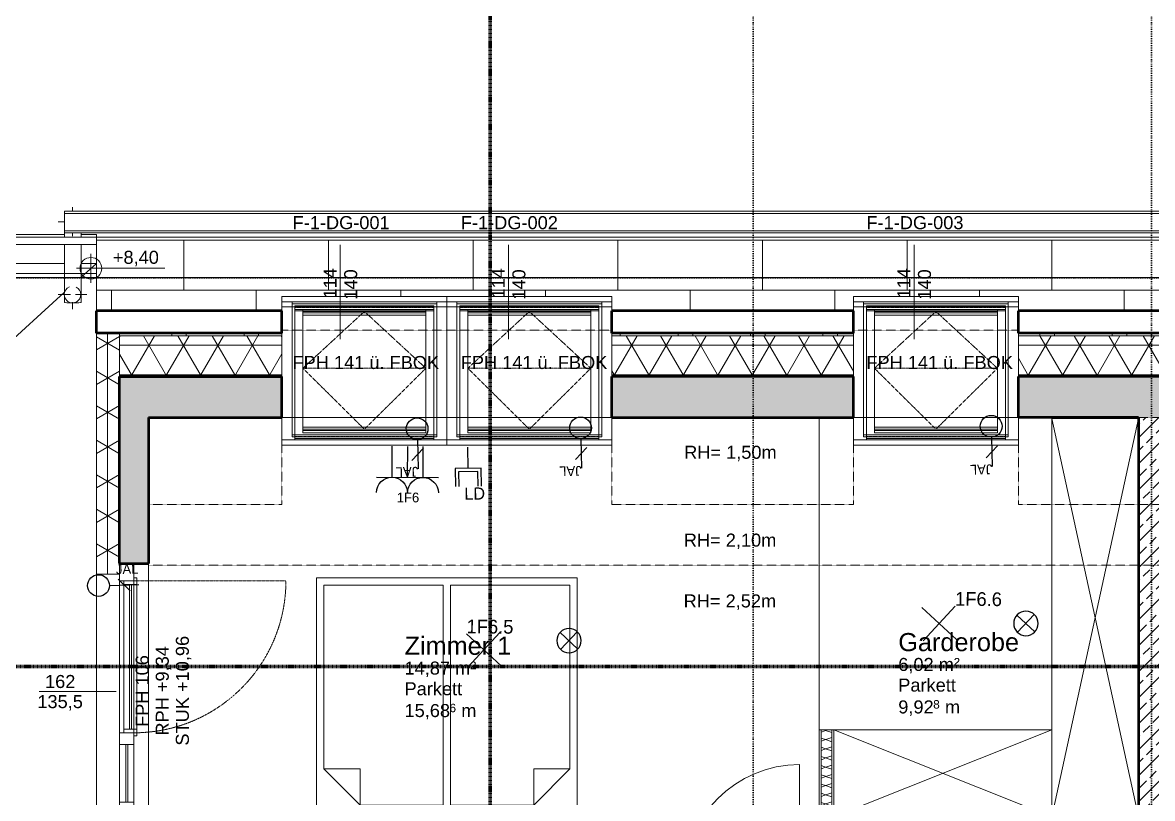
# Model space of a CAD drawing. Header units: metres. Extents: x -15638 to 29611, y -11908 to 29644.
# Drawn here: x -8531 to -722, y 13215 to 18574 of the extents above; entities that cross this region are included whole.
import ezdxf
from ezdxf.enums import TextEntityAlignment as Align

# ---------------------------------------------------------------- set-up
doc = ezdxf.new("R2010")
doc.units = ezdxf.units.M
for name, pattern in [('Achse', [0.009, 0.005, -0.002, 0, -0.002]), ('Strich Punkt Mittel', [0.015875, 0.00635, -0.004763, 0, -0.004763]), ('Verdeckt', [0.003, 0.002, -0.001]), ('Verdeckt Oben', [0.00225, 0.0015, -0.00075]), ('Verdeckt Unten', [0.005, 0.003, -0.002])]:
    doc.linetypes.add(name, pattern=pattern)
for name, color, linetype, lineweight in [('A-FLOR-HRAL', 11, 'Continuous', 5), ('A-GLAZ', 151, 'Continuous', 18), ('A-GLAZ-IDEN_', 152, 'Continuous', 9), ('A-ROOF', 132, 'Continuous', 35), ('A-ROOF-FNSH', 132, 'Continuous', 35), ('A-ROOF-OTLN', 132, 'Continuous', 5), ('A-ROOF-PATT', 132, 'Continuous', 35), ('A_2D', 7, 'Continuous', 13), ('A_Dach', 7, 'Continuous', 13), ('A_Decken', 8, 'Continuous', 13), ('A_Fenster', 7, 'Continuous', 13), ('A_Gelaender', 7, 'Continuous', 13), ('A_Moebel', 6, 'Continuous', 13), ('A_Raeume', 7, 'Continuous', 13), ('A_Raeume_', 7, 'Continuous', 5), ('A_Raeume_Beschriftung_', 7, 'Continuous', 9), ('A_Raster_', 1, 'Continuous', 9), ('A_Tueren', 31, 'Continuous', 13), ('A_Waende', 7, 'Continuous', 13), ('G-ANNO-DIMS_', 111, 'Continuous', 9), ('G-ANNO-SYMB_', 111, 'Continuous', 9), ('P-PIPE', 3, 'Continuous', 5), ('P-PIPE-CNTR', 3, 'Continuous', 5), ('Text', 130, 'Continuous', 9)]:
    doc.layers.add(name, color=color, linetype=linetype, lineweight=lineweight)
doc.layers.add('E_Steckdose+Schalter', color=150, linetype='Continuous', true_color=0x0b6cf4)
doc.layers.add('ET_NACHRTECH', color=92, linetype='Continuous', true_color=0x00d100)
doc.layers.add('ET_LEGENDE - Wohnung$0$800_KO_HI____L', color=130, linetype='Continuous')
doc.styles.add('Arial_2', font='arial.ttf', dxfattribs={"height": 0.09})
doc.styles.add('Arial_3', font='arial.ttf', dxfattribs={"height": 0.125})
doc.styles.add('Arial_4', font='arial.ttf', dxfattribs={"height": 0.05849})
doc.styles.add('ET_LEGENDE - Wohnung$0$ROMANS', font='romans.shx', dxfattribs={"width": 0.6})
pattern_1 = [(45, (0, 0), (-0.08980256, 0.08980256), []), (45, (0.0898, 0), (-0.08980256, 0.08980256), [0.0635, -0.03175])]

# ---------------------------------------------------------------- blocks, each defined once
blk = doc.blocks.new('*U566')
for p, q in [((-125.3, 0), (125.3, 0)), ((0, 0), (0, -125))]:
    blk.add_line(p, q)
for centre in [(-62.8, 62.6), (62.5, 62.5)]:
    blk.add_arc(centre, 62.5, 180, 0)
at = {"layer": 'ET_LEGENDE - Wohnung$0$800_KO_HI____L'}
for p, q in [((-62.8, 0.1), (-62.8, -124.9)), ((62.5, 0), (62.5, -125))]:
    blk.add_line(p, q, dxfattribs=at)
at = {"style": 'ET_LEGENDE - Wohnung$0$ROMANS', "width": 0.8, "flags": 1}
for tag, p in [('RAUMBUCHNUMMER', (0, -425)), ('ANLAGE', (0, -595.4)), ('TEILANLAGE_NR', (0, -755.5)), ('KOMPONENTE', (0, -901.3)), ('KOMPONENTE_NR', (0, -1063.3)), ('BEZEICHNUNG', (0, -1205.6)), ('TYP', (0, -1346.7)), ('HERSTELLER', (0, -1514.1)), ('MODEL', (0, -1677.3)), ('LEISTUNG_MAX', (0, -1851.5)), ('SPEZIFISCH_1', (0, -2012.8)), ('SPEZIFISCH_2', (0, -2200)), ('SPEZIFISCH_3', (0, -2374.2)), ('SPEZIFISCH_4', (0, -2548.5)), ('SPEZIFISCH_5', (0, -2722.7)), ('GEWERKE_CODE', (0, -2897)), ('LV_POS', (0, -3071.2)), ('ZAEHLER', (0, -3245.5)), ('PLATZHALTER_1', (0, -3419.7)), ('PLATZHALTER_2', (0, -3594)), ('PLATZHALTER_3', (0, -3768.2)), ('JOBLISTE_VDMA', (0, -3942.5))]:
    blk.add_attdef(tag, text='', height=100, dxfattribs=at).set_placement(p, align=Align.MIDDLE)
blk = doc.blocks.new('*U558')
for p, q in [((-62.5, 85.9), (-62.5, 0)), ((-46.5, 85.9), (-46.5, 16)), ((46.5, 16), (46.5, 85.9)), ((62.5, 0), (62.5, 85.9)), ((-62.5, 0), (62.5, 0)), ((-46.5, 16), (46.5, 16)), ((0, 0), (0, -101.6))]:
    blk.add_line(p, q)
at = {"style": 'ET_LEGENDE - Wohnung$0$ROMANS', "width": 0.8, "flags": 1}
for tag, p in [('RAUMBUCHNUMMER', (0, -334.5)), ('ANLAGE', (0, -505)), ('TEILANLAGE_NR', (0, -665)), ('KOMPONENTE', (0, -810.9)), ('KOMPONENTE_NR', (0, -972.8)), ('BEZEICHNUNG', (0, -1115.1)), ('TYP', (0.8, -1261.8)), ('HERSTELLER', (0, -1423.6)), ('MODEL', (0, -1586.8)), ('LEISTUNG_MAX', (0, -1761)), ('SPEZIFISCH_1', (0, -1935.3)), ('SPEZIFISCH_2', (0, -2109.5)), ('SPEZIFISCH_3', (0, -2283.8)), ('SPEZIFISCH_4', (0, -2458)), ('SPEZIFISCH_5', (0, -2632.3)), ('GEWERKE_CODE', (0, -2806.5)), ('LV_POS', (0, -2980.8)), ('ZAEHLER', (0, -3155)), ('PLATZHALTER_1', (0, -3329.3)), ('PLATZHALTER_2', (0, -3503.5)), ('PLATZHALTER_3', (0, -3677.8)), ('JOBLISTE_VDMA', (0, -3852)), ('ET_SPEZIFISCH_1', (0, -4026.3)), ('ET_SPEZIFISCH_2', (0, -4200.5)), ('ET_SPEZIFISCH_3', (0, -4374.8)), ('ET_SPEZIFISCH_4', (0, -4549)), ('ET_SPEZIFISCH_5', (0, -4723.3)), ('ET_SPEZIFISCH_6', (0, -4897.5)), ('ET_SPEZIFISCH_7', (0, -5071.8))]:
    blk.add_attdef(tag, text='', height=100, dxfattribs=at).set_placement(p, align=Align.TOP_CENTER)
blk = doc.blocks.new('*U557')
for p, q in [((-70.7, -70.7), (70.7, 70.7)), ((70.7, -70.7), (-70.7, 70.7))]:
    blk.add_line(p, q)
at = {"style": 'ET_LEGENDE - Wohnung$0$ROMANS', "width": 0.6, "flags": 1}
for tag, p in [('RAUMBUCHNUMMER', (0, -400)), ('ANLAGE', (0, -550))]:
    blk.add_attdef(tag, text='', height=100, dxfattribs=at).set_placement(p, align=Align.MIDDLE)
for tag, p in [('TEILANLAGE_NR', (0, -700)), ('KOMPONENTE', (0, -850)), ('KOMPONENTE_NR', (0, -1000)), ('BEZEICHNUNG', (0, -1150)), ('TYP', (0, -1300)), ('HERSTELLER', (0, -1450)), ('MODEL', (0, -1600)), ('LEISTUNG_MAX', (0, -1750)), ('SPEZIFISCH_1', (0, -1900)), ('SPEZIFISCH_2', (0, -2050)), ('SPEZIFISCH_3', (0, -2200)), ('SPEZIFISCH_4', (0, -2350)), ('SPEZIFISCH_5', (0, -2500)), ('GEWERKE_CODE', (0, -2650)), ('LV_POS', (0, -2800)), ('ZAEHLER', (0, -2950)), ('PLATZHALTER_1', (0, -3100)), ('PLATZHALTER_2', (0, -3250)), ('PLATZHALTER_3', (0, -3400)), ('JOBLISTE_VDMA', (0, -3550)), ('ET_SPEZIFISCH_1', (0, -3700)), ('ET_SPEZIFISCH_2', (0, -3850)), ('ET_SPEZIFISCH_3', (0, -4000)), ('ET_SPEZIFISCH_4', (0, -4150)), ('ET_SPEZIFISCH_5', (0, -4300)), ('ET_SPEZIFISCH_6', (0, -4450)), ('ET_SPEZIFISCH_7', (0, -4600))]:
    blk.add_attdef(tag, text='', height=100, dxfattribs=at).set_placement(p, align=Align.MIDDLE_CENTER)
blk = doc.blocks.new('hzmdba')
at = {"color": 1}
for points in [[(5045.639, 1504.237), (5047.346, 1505.147)], [(5046.03, 1505.526), (5046.95, 1503.842)]]:
    blk.add_lwpolyline(points, dxfattribs=at)
blk.add_circle((5046.5, 1504.686), 0.963, dxfattribs=at)
blk = doc.blocks.new('*U555')
blk.add_line((0, 65), (0, 240))
at = {"linetype": 'Continuous', "ltscale": 0.125}
blk.add_line((35.4, 187.9), (-35.4, 117.1), dxfattribs=at)
blk.add_circle((0, 0), 65)
at = {"style": 'ET_LEGENDE - Wohnung$0$ROMANS', "width": 0.6, "flags": 1}
for tag, p in [('RAUMBUCHNUMMER', (0, -400)), ('ANLAGE', (0, -550))]:
    blk.add_attdef(tag, text='', height=100, dxfattribs=at).set_placement(p, align=Align.MIDDLE)
for tag, p in [('TEILANLAGE_NR', (0, -700)), ('KOMPONENTE', (0, -850)), ('KOMPONENTE_NR', (0, -1000)), ('BEZEICHNUNG', (0, -1150)), ('TYP', (0, -1300)), ('HERSTELLER', (0, -1450)), ('MODEL', (0, -1600)), ('LEISTUNG_MAX', (0, -1750)), ('SPEZIFISCH_1', (0, -1900)), ('SPEZIFISCH_2', (0, -2050)), ('SPEZIFISCH_3', (0, -2200)), ('SPEZIFISCH_4', (0, -2350)), ('SPEZIFISCH_5', (0, -2500)), ('GEWERKE_CODE', (0, -2650)), ('LV_POS', (0, -2800)), ('ZAEHLER', (0, -2950)), ('PLATZHALTER_1', (0, -3100)), ('PLATZHALTER_2', (0, -3250)), ('PLATZHALTER_3', (0, -3400)), ('JOBLISTE_VDMA', (0, -3550)), ('ET_SPEZIFISCH_1', (0, -3700)), ('ET_SPEZIFISCH_2', (0, -3850)), ('ET_SPEZIFISCH_3', (0, -4000)), ('ET_SPEZIFISCH_4', (0, -4150)), ('ET_SPEZIFISCH_5', (0, -4300)), ('ET_SPEZIFISCH_6', (0, -4450)), ('ET_SPEZIFISCH_7', (0, -4600))]:
    blk.add_attdef(tag, text='', height=100, dxfattribs=at).set_placement(p, align=Align.MIDDLE_CENTER)
blk = doc.blocks.new('Geländer - Geländer-3410059-263_PP_03DG_BT1')
at = {"layer": 'A_Gelaender', "lineweight": 5}
for p, q in [((10.6634, 87.858), (7.6227, 87.858)), ((10.8827, 87.858), (10.7777, 87.858)), ((10.8827, 87.858), (10.8827, 87.838))]:
    blk.add_line(p, q, dxfattribs=at)
blk = doc.blocks.new('Typ des oberen Holms - Oberer Geländerholm_Innen_-3410094-263_PP_03DG_BT1')
at = {"layer": 'A_Gelaender', "lineweight": 5}
for p, q in [((7.6427, 87.838), (10.8827, 87.838)), ((10.8827, 87.788), (7.6927, 87.788)), ((10.8827, 87.838), (10.8827, 87.788))]:
    blk.add_line(p, q, dxfattribs=at)
blk = doc.blocks.new('Typ des oberen Holms - Oberer Geländerholm_Innen_-V1-263_PP_03DG_BT1')
at = {"layer": 'A_Gelaender', "lineweight": 5}
for p, q in [((7.6427, 87.838), (10.8827, 87.838)), ((7.6927, 87.788), (10.8827, 87.788)), ((10.8827, 87.838), (10.8827, 87.788))]:
    blk.add_line(p, q, dxfattribs=at)
blk = doc.blocks.new('UZ_D1 - SL_0800x2000_Zimmertür_Stahlzarge_GK-7175678-263_PP_03DG_BT1')
at = {"layer": 'A_Tueren', "lineweight": 5}
for p, q in [((0.4, 0.06), (0.4, 0.86)), ((-0.46, 0.06), (-0.4, 0.06)), ((-0.4, 0.06), (-0.4, -0.06)), ((0.4, 0.06), (0.4, -0.06)), ((0.46, 0.06), (0.4, 0.06)), ((-0.4, -0.06), (-0.46, -0.06)), ((0.4, -0.06), (0.46, -0.06))]:
    blk.add_line(p, q, dxfattribs=at)
blk.add_arc((0.4, 0.06), 0.8, 90, 180, dxfattribs=at)
blk = doc.blocks.new('Moeb_Schrank - Schrank_2m_60cm-4763101-263_PP_03DG_BT1')
at = {"layer": 'A_Moebel', "color": 8}
for p, q in [((0, 0), (2.75, 0.6)), ((0, 0.6), (2.75, 0)), ((2.75, 0.6), (0, 0.6)), ((0, 0.6), (0, 0)), ((0, 0), (0, 0.6)), ((0, 0.6), (0.6, 0.6)), ((0.6, 0.6), (2.75, 0.6)), ((2.75, 0), (2.75, 0.6)), ((2.75, 0.6), (2.75, 0)), ((0, 0), (2.75, 0)), ((2.75, 0), (0, 0))]:
    blk.add_line(p, q, dxfattribs=at)
blk = doc.blocks.new('Moeb_Bett - Doppelbett 180x210-V14-263_PP_03DG_BT1')
at = {"layer": 'A_Moebel', "color": 8}
for p, q in [((-1.3, 1.05), (-1.3, 0.65)), ((-1.3, 1.05), (-0.9, 1.05)), ((-1.3, 0.65), (-1.3, 1.05)), ((-0.9, 1.05), (-1.2728, 1.05)), ((-0.9, 1.05), (-0.9, -1.05)), ((-0.9, 0.65), (-0.9, 1.05)), ((-0.9, 1.05), (-0.9, 0.65)), ((-0.9, 1.02), (0.9, 1.02)), ((0.9, -1.05), (0.9, 1.05)), ((1.3, 1.05), (0.9, 1.05)), ((0.9, 1.05), (0.9, 0.65)), ((0.9, 0.65), (0.9, 1.05)), ((0.9, 1.05), (1.3, 1.05)), ((1.3, 0.65), (1.3, 1.05)), ((1.3, 1.05), (1.3, 0.65)), ((-0.85, 0.57), (-0.85, 0.97)), ((-0.85, 0.97), (-0.025, 0.97)), ((-0.025, 0.97), (-0.025, 0.57)), ((0.025, 0.57), (0.025, 0.97)), ((0.025, 0.97), (0.85, 0.97)), ((0.85, 0.97), (0.85, 0.57)), ((-1.3, 0.65), (-0.9, 0.65)), ((-0.9, 0.65), (-1.3, 0.65)), ((0.9, 0.65), (1.3, 0.65)), ((1.3, 0.65), (0.9, 0.65)), ((-0.025, 0.57), (-0.85, 0.57)), ((-0.85, 0.57), (0.85, 0.57)), ((0.85, 0.57), (0.025, 0.57)), ((-0.85, 0.27), (-0.6, 0.52)), ((-0.6, 0.52), (-0.6, 0.27)), ((-0.6, 0.52), (-0.025, 0.52)), ((-0.025, 0.52), (-0.025, -1)), ((0.025, -1), (0.025, 0.52)), ((0.025, 0.52), (0.6, 0.52)), ((0.6, 0.52), (0.6, 0.27)), ((0.85, 0.27), (0.6, 0.52)), ((-0.6, 0.27), (-0.85, 0.27)), ((-0.85, -1), (-0.85, 0.27)), ((0.6, 0.27), (0.85, 0.27)), ((0.85, 0.27), (0.85, -1)), ((-0.025, -1), (-0.85, -1)), ((0.85, -1), (0.025, -1)), ((-0.9, -1.05), (0.9, -1.05))]:
    blk.add_line(p, q, dxfattribs=at)
blk = doc.blocks.new('Fens_Dach_1tlg1 - KF_1140X1400-V13-263_PP_03DG_BT1')
at = {"layer": 'A_Fenster'}
for p, q in [((30.1627, 87.4287), (29.0227, 87.4287)), ((29.0227, 87.4287), (29.0227, 86.4388)), ((29.0227, 87.3934), (29.0227, 87.4287)), ((29.0227, 86.4034), (29.0227, 87.3934)), ((29.0227, 87.3934), (29.0927, 87.3934)), ((29.0927, 87.3934), (30.0927, 87.3934)), ((29.0927, 86.4741), (29.0927, 87.3934)), ((29.0927, 87.3934), (29.0927, 87.3792)), ((30.0927, 87.3934), (29.0927, 87.3934)), ((29.0927, 87.3792), (29.0927, 86.46)), ((29.0927, 87.3792), (30.0927, 87.3792)), ((30.0927, 87.3934), (30.1627, 87.3934)), ((30.0927, 87.3934), (30.0927, 86.4741)), ((30.0927, 87.3792), (30.0927, 87.3934)), ((30.0927, 86.46), (30.0927, 87.3792)), ((30.1627, 86.4388), (30.1627, 87.4287)), ((30.1627, 87.4287), (30.1627, 87.3934)), ((30.1627, 87.3934), (30.1627, 86.4034)), ((29.1127, 86.4741), (29.1127, 87.3651)), ((29.1127, 87.3651), (30.0727, 87.3651)), ((29.1127, 87.3297), (29.1127, 87.3651)), ((29.1127, 86.4741), (29.1127, 87.3651)), ((29.1127, 87.3651), (29.1127, 87.3403)), ((30.0727, 87.3651), (29.1127, 87.3651)), ((29.1127, 87.3403), (29.1127, 86.4741)), ((29.1677, 87.3403), (29.1127, 87.3403)), ((30.0727, 87.3297), (29.1127, 87.3297)), ((29.1127, 87.3297), (29.1127, 86.4741)), ((29.1677, 87.3258), (29.1677, 87.3403)), ((30.0177, 87.3403), (29.1677, 87.3403)), ((29.1677, 87.3403), (29.1677, 86.5271)), ((30.0177, 87.3403), (29.1677, 87.3403)), ((29.1677, 86.5127), (29.1677, 87.3258)), ((29.1677, 87.3258), (29.1677, 87.3159)), ((29.1677, 87.3258), (30.0177, 87.3258)), ((29.1677, 87.3014), (29.1677, 87.3258)), ((29.1677, 87.3159), (29.1677, 86.5028)), ((29.1677, 87.3159), (30.0177, 87.3159)), ((29.1677, 86.5028), (29.1677, 87.3014)), ((30.0177, 87.3014), (29.1677, 87.3014)), ((30.0727, 87.3403), (30.0177, 87.3403)), ((30.0177, 87.3403), (30.0177, 87.3258)), ((30.0177, 86.5271), (30.0177, 87.3403)), ((30.0177, 87.3159), (30.0177, 87.3258)), ((30.0177, 87.3258), (30.0177, 86.5127)), ((30.0177, 87.3258), (30.0177, 87.3014)), ((30.0177, 86.5028), (30.0177, 87.3159)), ((30.0177, 87.3014), (30.0177, 86.5028)), ((30.0727, 87.3651), (30.0727, 86.4741)), ((30.0727, 87.3651), (30.0727, 87.3297)), ((30.0727, 87.3651), (30.0727, 86.4741)), ((30.0727, 87.3403), (30.0727, 87.3651)), ((30.0727, 86.4741), (30.0727, 87.3403)), ((30.0727, 86.4741), (30.0727, 87.3297)), ((29.1677, 86.4883), (29.1677, 86.5271)), ((29.1677, 86.5271), (30.0177, 86.5271)), ((30.0177, 86.4883), (30.0177, 86.5271)), ((30.0927, 86.4741), (29.0927, 86.4741)), ((29.0927, 86.4741), (29.0927, 86.46)), ((29.0927, 86.46), (30.0927, 86.46)), ((30.0727, 86.4741), (29.1127, 86.4741)), ((29.1127, 86.4741), (29.1127, 86.46)), ((29.1127, 86.46), (29.1127, 86.4741)), ((30.0727, 86.4741), (29.1127, 86.4741)), ((29.1127, 86.4741), (29.1127, 86.46)), ((29.1127, 86.4741), (29.1127, 86.46)), ((29.1127, 86.46), (29.1127, 86.4494)), ((29.1127, 86.4388), (29.1127, 86.46)), ((29.1127, 86.46), (29.1127, 86.4494)), ((29.1127, 86.46), (29.1127, 86.4494)), ((29.1127, 86.4494), (29.1127, 86.4388)), ((29.1127, 86.4494), (30.0727, 86.4494)), ((29.1677, 86.5028), (29.1677, 86.5127)), ((30.0177, 86.5127), (29.1677, 86.5127)), ((29.1677, 86.5028), (30.0177, 86.5028)), ((29.1677, 86.4883), (29.1677, 86.5028)), ((30.0177, 86.4883), (29.1677, 86.4883)), ((30.0177, 86.5127), (30.0177, 86.5028)), ((30.0177, 86.5028), (30.0177, 86.4883)), ((30.0727, 86.46), (30.0727, 86.4741)), ((30.0727, 86.46), (30.0727, 86.4741)), ((30.0727, 86.4741), (30.0727, 86.46)), ((30.0727, 86.46), (30.0727, 86.4741)), ((30.0727, 86.4494), (30.0727, 86.46)), ((30.0727, 86.4388), (30.0727, 86.46)), ((30.0727, 86.46), (30.0727, 86.4494)), ((30.0727, 86.4494), (30.0727, 86.46)), ((30.0727, 86.4388), (30.0727, 86.4494)), ((30.0927, 86.4741), (30.0927, 86.46)), ((29.0227, 86.4388), (30.1627, 86.4388)), ((29.0227, 86.4034), (29.0227, 86.4388)), ((30.1627, 86.4034), (29.0227, 86.4034)), ((29.1127, 86.4388), (30.0727, 86.4388)), ((30.1627, 86.4034), (30.1627, 86.4388))]:
    blk.add_line(p, q, dxfattribs=at)
at = {"layer": 'A_Fenster', "linetype": 'Verdeckt', "lineweight": 5}
for p, q in [((29.1127, 86.4741), (29.1127, 87.3523)), ((29.1127, 87.3523), (30.0727, 87.3523)), ((29.1677, 86.9334), (29.5927, 87.3258)), ((30.0177, 86.9334), (29.5927, 87.3258)), ((30.0727, 87.3523), (30.0727, 86.4741)), ((29.1677, 86.9334), (30.0177, 86.9334)), ((29.578, 86.5271), (29.1677, 86.9334)), ((29.6073, 86.5271), (30.0177, 86.9334)), ((29.5927, 86.5127), (29.578, 86.5271)), ((29.5927, 86.5127), (29.6073, 86.5271)), ((29.1127, 86.4614), (29.1127, 86.4741)), ((30.0727, 86.4614), (29.1127, 86.4614)), ((30.0727, 86.4741), (30.0727, 86.4614))]:
    blk.add_line(p, q, dxfattribs=at)
blk = doc.blocks.new('Fens_1tlg_OL - DF_OL_DK_1120x2400-10146496-263_PP_03DG_BT1')
at = {"layer": 'A_Fenster', "linetype": 'Verdeckt Oben', "lineweight": 5}
blk.add_line((-0.525, 0.26), (0.525, 0.26), dxfattribs=at)
blk = doc.blocks.new('Moeb_Schrank - Schrank_2m_60cm-4757468-263_PP_03DG_BT1')
at = {"layer": 'A_Moebel', "color": 8}
for p, q in [((0, 0), (1.5066, 0.6)), ((0, 0.6), (1.5066, 0)), ((1.5066, 0.6), (0, 0.6)), ((0, 0.6), (0, 0)), ((0, 0), (0, 0.6)), ((0, 0.6), (1.5066, 0.6)), ((1.5066, 0), (1.5066, 0.6)), ((1.5066, 0.6), (1.5066, 0)), ((0, 0), (1.5066, 0)), ((1.5066, 0), (0, 0))]:
    blk.add_line(p, q, dxfattribs=at)
blk = doc.blocks.new('Fens_Tuer_2tlg - DK_DF_SL_1770x1900_Terrassentür dicke Aufbau NEU DG-V31-263_PP_03DG_BT1')
at = {"layer": 'A-GLAZ'}
for p, q in [((-0.785, 0.02), (-0.74, 0.02)), ((-0.785, 0), (-0.785, 0.02)), ((-0.74, 0.02), (-0.74, -0.07)), ((0.26, 0.02), (0.305, 0.02)), ((0.26, -0.07), (0.26, 0.02)), ((0.305, 0.02), (0.305, 0)), ((-0.885, -0.1), (-0.885, 0)), ((-0.885, 0), (-0.765, 0)), ((-0.765, 0), (-0.785, 0)), ((-0.765, -0.07), (-0.765, 0)), ((-0.765, 0), (-0.765, -0.1)), ((-0.74, -0.07), (-0.765, -0.07)), ((-0.74, -0.018), (0.26, -0.018)), ((-0.74, -0.032), (-0.74, -0.018)), ((0.26, -0.032), (-0.74, -0.032)), ((0.26, -0.018), (0.26, -0.032)), ((0.285, -0.07), (0.26, -0.07)), ((0.285, 0), (0.285, -0.07)), ((0.305, 0), (0.285, 0)), ((0.285, -0.1), (0.285, 0)), ((0.285, 0), (0.365, 0)), ((0.365, 0), (0.365, -0.1)), ((0.365, -0.043), (0.765, -0.043)), ((0.365, -0.057), (0.365, -0.043)), ((0.765, -0.057), (0.365, -0.057)), ((0.765, -0.1), (0.765, 0)), ((0.765, 0), (0.885, 0)), ((0.765, -0.043), (0.765, -0.057)), ((0.885, 0), (0.885, -0.1)), ((-0.765, -0.1), (-0.885, -0.1)), ((0.365, -0.1), (0.285, -0.1)), ((0.885, -0.1), (0.765, -0.1))]:
    blk.add_line(p, q, dxfattribs=at)
at = {"layer": 'A_Fenster', "linetype": 'Verdeckt', "lineweight": 5}
for p, q in [((-0.765, 0.02), (-0.765, 1.05)), ((-0.765, 0), (-0.765, 0.02))]:
    blk.add_line(p, q, dxfattribs=at)
at = {"layer": 'A_Fenster', "linetype": 'Verdeckt Oben', "lineweight": 5}
for p, q in [((-0.885, 0.1), (0.885, 0.1)), ((-0.885, 0.1), (0.885, 0.1)), ((-0.885, -0.1), (0.885, -0.1)), ((-0.81, -0.26), (0.81, -0.26))]:
    blk.add_line(p, q, dxfattribs=at)
at = {"layer": 'A_Fenster'}
for p, q in [((-0.785, 0.02), (-0.785, 0)), ((0.305, 0.02), (-0.785, 0.02)), ((-0.74, -0.018), (-0.74, 0.02)), ((-0.74, 0.02), (0.26, 0.02)), ((0.26, -0.018), (0.26, 0.02)), ((0.305, 0.02), (0.305, 0)), ((-0.885, 0), (-0.785, 0)), ((-0.785, 0), (0.305, 0)), ((-0.785, 0), (0.305, 0)), ((-0.765, 0), (-0.765, -0.07)), ((0.285, 0), (-0.765, 0)), ((0.285, 0), (-0.765, 0)), ((-0.765, -0.07), (-0.765, 0)), ((-0.765, -0.07), (0.285, -0.07)), ((-0.765, -0.1), (-0.765, -0.07)), ((-0.74, -0.018), (-0.74, -0.032)), ((0.26, -0.018), (-0.74, -0.018)), ((-0.74, -0.032), (-0.74, -0.018)), ((-0.74, -0.032), (0.26, -0.032)), ((-0.74, -0.07), (-0.74, -0.032)), ((0.26, -0.07), (-0.74, -0.07)), ((0.26, -0.032), (0.26, -0.018)), ((0.26, -0.032), (0.26, -0.018)), ((0.26, -0.07), (0.26, -0.032)), ((0.285, 0), (0.285, -0.07)), ((0.285, -0.07), (0.285, 0)), ((0.285, -0.1), (0.285, -0.07)), ((0.305, 0), (0.885, 0)), ((0.765, 0), (0.365, 0)), ((0.365, -0.043), (0.365, 0)), ((0.365, -0.057), (0.365, -0.043)), ((0.365, -0.043), (0.365, -0.057)), ((0.765, -0.043), (0.365, -0.043)), ((0.365, -0.1), (0.365, -0.057)), ((0.365, -0.057), (0.765, -0.057)), ((0.765, -0.043), (0.765, 0)), ((0.765, -0.057), (0.765, -0.043)), ((0.765, -0.057), (0.765, -0.043)), ((0.765, -0.1), (0.765, -0.057)), ((-0.81, -0.1), (-0.885, -0.1)), ((-0.765, -0.1), (0.285, -0.1)), ((0.365, -0.1), (0.765, -0.1)), ((0.885, -0.1), (0.81, -0.1))]:
    blk.add_line(p, q, dxfattribs=at)
at = {"layer": 'A_Fenster', "linetype": 'Verdeckt', "lineweight": 5}
for start, end in [(1.09401, 90), (360, 1.09401)]:
    blk.add_arc((-0.765, 0), 1.05, start, end, dxfattribs=at)
blk = doc.blocks.new('BS_Fens_DFF - oben-7646409-263_PP_03DG_BT1')
at = {"layer": 'A-GLAZ-IDEN_'}
for p, q in [((0, 0.01076), (0, 0.01311)), ((0, 0.00012), (0, 0.01076))]:
    blk.add_line(p, q, dxfattribs=at)
blk = doc.blocks.new('BS_Fens_PP - oben-2843217-263_PP_03DG_BT1')
at = {"layer": 'A-GLAZ-IDEN_'}
blk.add_line((0, 0.00012), (0, 0.01076), dxfattribs=at)
blk = doc.blocks.new('Höhenkoten - 018-55644-263_PP_03DG_BT1')
at = {"layer": 'G-ANNO-DIMS_'}
for p, q in [((0, 0), (0, 0.002)), ((-0.002, 0), (0.01024, 0)), ((0, 0), (0, -0.002))]:
    blk.add_line(p, q, dxfattribs=at)
blk.add_circle((0, 0), 0.0015, dxfattribs=at)
blk = doc.blocks.new('354354')
at = {"layer": 'A-ROOF-PATT', "lineweight": 5}
h = blk.add_hatch(dxfattribs=at)
h.set_pattern_fill('FP_6', color=256, style=0, pattern_type=2)
h.set_pattern_definition([(180, (0.0827, 43.595), (-1, -0.70711), [1, 0]), (180, (0.0827, 43.241), (-1, -0.70711), [1, 0]), (270, (-0.4173, 43.948), (1, -0.70711), [0.35355, -0.35355]), (270, (-0.9173, 43.595), (1, -0.70711), [0.35355, -0.35355])])
h.paths.add_polyline_path([(20.5876, 87.338), (22.4177, 87.338), (22.4177, 87.818), (10.8827, 87.818), (10.8827, 87.338), (12.1652, 87.338), (12.1652, 87.4287), (14.4452, 87.4287), (14.4452, 87.338), (16.1152, 87.338), (16.1152, 87.4287), (17.2552, 87.4287), (17.2552, 87.338), (18.5177, 87.338), (18.5177, 87.4287), (19.6577, 87.4287), (19.6577, 87.338), (20.2341, 87.338)])
h = blk.add_hatch(dxfattribs=at)
h.set_pattern_fill('FP_7', color=127, style=0, pattern_type=2)
h.set_pattern_definition([(90, (0, 0), (-0.5, 0), []), (90, (0.1, 0), (-0.5, 0), [])])
h.paths.add_polyline_path([(22.2521, 87.1584), (22.2577, 87.1584), (22.2577, 87.1754), (19.6577, 87.1754), (19.6577, 87.1584), (22.1784, 87.1584)])
h.paths.add_polyline_path([(17.9953, 87.1584), (18.5177, 87.1584), (18.5177, 87.1754), (17.2552, 87.1754), (17.2552, 87.1584), (17.4061, 87.1584)])
h.paths.add_polyline_path([(15.992, 87.1584), (16.1152, 87.1584), (16.1152, 87.1754), (14.4452, 87.1754), (14.4452, 87.1584), (15.8785, 87.1584)])
h.paths.add_polyline_path([(11.0427, 87.1584), (12.1652, 87.1584), (12.1652, 87.1754), (11.0427, 87.1754)])
h = blk.add_hatch(dxfattribs=at)
h.set_pattern_fill('FP_8', color=127, angle=360, style=0, pattern_type=2)
h.set_pattern_definition([(180, (16.65, 87.338), (-2e-15, -0.20637), []), (240, (16.65, 87.338), (0.178722, -0.103185), []), (300, (16.65, 87.338), (0.17873, 0.10319), [])])
h.paths.add_polyline_path([(11.0427, 86.8756), (12.1652, 86.8756), (12.1652, 87.1584), (11.0427, 87.1584), (11.0427, 87.0818)])
h.paths.add_polyline_path([(14.4452, 86.8756), (16.1152, 86.8756), (16.1152, 87.1584), (14.4452, 87.1584)])
h.paths.add_polyline_path([(20.9411, 86.8756), (22.2577, 86.8756), (22.2577, 87.1584), (19.6577, 87.1584), (19.6577, 86.8756), (20.5876, 86.8756)])
h.paths.add_polyline_path([(17.2552, 86.8756), (18.5177, 86.8756), (18.5177, 87.1584), (17.2552, 87.1584)])
h = blk.add_hatch(dxfattribs=at)
h.set_pattern_fill('FP_4', color=127, style=0, pattern_type=2)
h.set_pattern_definition(pattern_1)
h.paths.add_polyline_path([(15.8785, 86.5927), (16.1152, 86.5927), (16.1152, 86.8756), (14.4452, 86.8756), (14.4452, 86.5927), (14.9077, 86.5927)])
h.paths.add_polyline_path([(11.75, 86.5927), (12.1652, 86.5927), (12.1652, 86.8756), (11.0427, 86.8756), (11.0429, 86.5927), (11.2427, 86.5927)])
h.paths.add_polyline_path([(17.2552, 86.5927), (18.5177, 86.5927), (18.5177, 86.8756), (17.2552, 86.8756), (17.2552, 86.7571)])
h.paths.add_polyline_path([(20.8577, 86.5927), (22.2577, 86.5927), (22.2577, 86.8756), (19.6577, 86.8756), (19.6577, 86.5927), (20.5876, 86.5927)])
at = {"layer": 'A_Waende', "lineweight": 5}
h = blk.add_hatch(dxfattribs=at)
h.set_pattern_fill('FP_1', color=250, angle=180, style=0, pattern_type=2)
h.set_pattern_definition([(90, (11.043, 80.698), (-0.20637, 4e-16), []), (150, (11.043, 80.698), (-0.103185, -0.1787217), []), (210, (11.043, 80.698), (0.103185, -0.1787217), [])])
h.paths.add_polyline_path([(11.0313, 73.738), (11.0427, 73.738), (11.0427, 78.9016), (10.8827, 78.9016), (10.8827, 73.738), (10.9302, 73.738)])
h.paths.add_polyline_path([(11.0397, 79.9516), (11.0427, 79.9516), (11.0427, 81.4405), (10.8827, 81.4405), (10.8827, 79.9516), (11.0377, 79.9516)])
h.paths.add_polyline_path([(11.0427, 83.0605), (11.0427, 83.8905), (10.8827, 83.8905), (10.8827, 83.0605), (11.0397, 83.0605)])
h.paths.add_polyline_path([(10.8827, 85.5105), (11.0427, 85.5105), (11.0427, 87.1754), (10.8827, 87.1754), (10.8827, 86.1079)])
h = blk.add_hatch(dxfattribs=at)
h.set_pattern_fill('FP_4', color=250, style=0, pattern_type=2)
h.set_pattern_definition(pattern_1)
h.paths.add_polyline_path([(11.2427, 73.898), (11.2427, 78.8266), (11.0427, 78.8266), (11.0427, 73.898), (11.1103, 73.898)])
h.paths.add_polyline_path([(11.1427, 80.6955), (11.2204, 80.6761), (11.2063, 80.7114), (11.1427, 80.6955)])
h.paths.add_polyline_path([(11.0427, 80.6705), (11.1427, 80.6955), (11.0427, 80.7205), (11.0427, 80.6955)])
h.paths.add_polyline_path([(11.0427, 80.628), (11.1056, 80.6705), (11.0427, 80.6705)])
h.paths.add_polyline_path([(11.0427, 80.0266), (11.2427, 80.0266), (11.2427, 80.6205), (11.2397, 80.628), (11.0427, 80.628), (11.0427, 80.2645)])
h.paths.add_polyline_path([(11.2386, 80.6308), (11.2227, 80.6705), (11.1797, 80.6705), (11.1827, 80.6685)])
h.paths.add_polyline_path([(11.0427, 80.7205), (11.1056, 80.7205), (11.0427, 80.763), (11.0427, 80.7515)])
h.paths.add_polyline_path([(11.1797, 80.7205), (11.2027, 80.7205), (11.1978, 80.7327), (11.1827, 80.7225)])
h.paths.add_polyline_path([(11.0427, 80.763), (11.1857, 80.763), (11.1827, 80.7705), (11.2427, 80.7705), (11.2427, 81.3655), (11.0427, 81.3655), (11.0427, 80.9138)])
h.paths.add_polyline_path([(11.2427, 83.1355), (11.2427, 83.8155), (11.0427, 83.8155), (11.0429, 83.1355), (11.1427, 83.1355)])
h.paths.add_polyline_path([(11.1427, 85.5855), (11.2427, 85.5855), (11.2427, 86.5927), (11.0427, 86.5927), (11.0427, 85.5855)])
h = blk.add_hatch(dxfattribs=at)
h.set_pattern_fill('FP_4', color=250, style=0, pattern_type=2)
h.set_pattern_definition(pattern_1)
h.paths.add_polyline_path([(18.1131, 78.4805), (18.2652, 78.4805), (18.2652, 78.6955), (18.0852, 78.6955), (18.0852, 78.4805)])
h.paths.add_polyline_path([(18.0852, 79.7155), (18.2652, 79.7155), (18.2652, 86.5927), (18.0852, 86.5927), (18.0852, 79.7355)])
h = blk.add_hatch(dxfattribs=at)
h.set_pattern_fill('FP_67', color=250, angle=-135, style=0, pattern_type=2)
h.set_pattern_definition([(315, (15.87879, 84.13581), (0.254, -0.127003), [0.02245, -0.15715]), (315, (15.98981, 84.08843), (0.254, -0.127003), [0.02245, -0.15715]), (315, (15.87879, 84.07217), (0.254, -0.127003), [0.02245, -0.15715]), (315, (15.98981, 84.02479), (0.254, -0.127003), [0.02245, -0.15715]), (341.565, (15.894346, 84.12025), (0.5079977, -0.1270007), [0.0502, -0.35141]), (341.565, (15.941722, 84.103988), (0.5079977, -0.1270007), [0.0502, -0.35141]), (341.565, (15.894346, 84.05661), (0.5079977, -0.1270007), [0.0502, -0.35141]), (341.565, (15.941722, 84.04035), (0.5079977, -0.1270007), [0.0502, -0.35141]), (45, (15.98981, 84.11954), (-0.254, -0.127003), [0.02245, -0.15715]), (45, (15.87879, 84.07217), (-0.254, -0.127003), [0.02245, -0.15715]), (45, (15.98981, 84.0559), (-0.254, -0.127003), [0.02245, -0.15715]), (45, (15.87879, 84.00853), (-0.254, -0.127003), [0.02245, -0.15715]), (18.435, (15.941722, 84.103988), (-0.5079977, -0.1270007), [0.0502, -0.35141]), (18.435, (15.894346, 84.087724), (-0.5079977, -0.1270007), [0.0502, -0.35141]), (18.435, (15.941722, 84.04035), (-0.5079977, -0.1270007), [0.0502, -0.35141]), (18.435, (15.894346, 84.024085), (-0.5079977, -0.1270007), [0.0502, -0.35141])])
h.paths.add_polyline_path([(15.966, 83.823), (15.966, 84.4355), (15.891, 84.4355), (15.891, 83.823), (15.9641, 83.823)])
at = {"layer": 'A-ROOF', "color": 10, "lineweight": 50}
for p, q in [((10.8827, 87.1754), (10.8827, 87.3309)), ((12.1652, 87.3309), (10.8827, 87.3309)), ((12.1652, 87.1754), (12.1652, 87.3309)), ((14.4452, 87.1754), (14.4452, 87.3309)), ((16.1152, 87.3309), (14.4452, 87.3309)), ((16.1152, 87.1754), (16.1152, 87.3309)), ((17.2552, 87.1754), (17.2552, 87.3309)), ((18.5177, 87.3309), (17.2552, 87.3309)), ((12.1652, 87.1754), (10.8827, 87.1754)), ((16.1152, 87.1754), (14.4452, 87.1754)), ((18.5177, 87.1754), (17.2552, 87.1754)), ((11.0427, 86.5927), (11.0427, 86.8756)), ((11.0427, 86.8756), (12.1652, 86.8756)), ((12.1652, 86.5927), (12.1652, 86.8756)), ((14.4452, 86.5927), (14.4452, 86.8756)), ((16.1152, 86.8756), (14.4452, 86.8756)), ((16.1152, 86.5927), (16.1152, 86.8756)), ((17.2552, 86.5927), (17.2552, 86.8756)), ((18.5177, 86.8756), (17.2552, 86.8756)), ((11.2427, 86.5927), (12.1652, 86.5927)), ((14.4452, 86.5927), (16.1152, 86.5927)), ((18.0852, 86.5927), (17.2552, 86.5927))]:
    blk.add_line(p, q, dxfattribs=at)
at = {"layer": 'A-ROOF', "lineweight": 18}
for p, q in [((12.1652, 87.1584), (11.0427, 87.1584)), ((16.1152, 87.1584), (14.4452, 87.1584)), ((18.5177, 87.1584), (17.2552, 87.1584))]:
    blk.add_line(p, q, dxfattribs=at)
at = {"layer": 'A-ROOF-FNSH', "color": 7, "lineweight": 13}
for p, q in [((10.8827, 87.338), (12.1652, 87.338)), ((10.8827, 87.3309), (10.8827, 87.338)), ((12.1652, 87.3309), (12.1652, 87.338)), ((16.1152, 87.338), (14.4452, 87.338)), ((14.4452, 87.3309), (14.4452, 87.338)), ((16.1152, 87.3309), (16.1152, 87.338)), ((18.5177, 87.338), (17.2552, 87.338)), ((17.2552, 87.3309), (17.2552, 87.338)), ((12.1652, 86.8756), (12.1652, 87.1754)), ((14.4452, 86.8756), (14.4452, 87.1754)), ((16.1152, 86.8756), (16.1152, 87.1754)), ((17.2552, 86.8756), (17.2552, 87.1754))]:
    blk.add_line(p, q, dxfattribs=at)
at = {"layer": 'A-ROOF-OTLN'}
for p, q in [((10.6634, 87.868), (10.6634, 88.018)), ((10.6634, 88.018), (22.4177, 88.018)), ((10.6634, 88.003), (22.4177, 88.003)), ((10.6634, 87.883), (22.4177, 87.883)), ((10.6634, 87.868), (22.4177, 87.868))]:
    blk.add_line(p, q, dxfattribs=at)
at = {"layer": 'A_2D', "linetype": 'Verdeckt Oben', "lineweight": 5}
for p, q in [((12.1652, 86.5927), (12.1652, 87.1966)), ((12.1652, 87.1966), (14.4452, 87.1966)), ((14.4452, 86.5927), (14.4452, 87.1966)), ((16.1152, 87.1966), (16.1152, 86.5927)), ((16.1152, 87.1966), (17.2552, 87.1966)), ((17.2552, 87.1966), (17.2552, 86.5927)), ((14.4452, 85.9927), (14.4452, 86.7674)), ((11.2427, 86.5927), (12.1652, 86.5927)), ((12.1652, 85.9927), (12.1652, 86.5927)), ((12.1652, 86.5927), (14.4452, 86.5927)), ((16.1152, 86.5927), (14.4452, 86.5927)), ((16.1152, 86.5927), (16.1152, 85.9927)), ((16.1152, 86.5927), (17.2552, 86.5927)), ((18.5177, 86.5927), (17.2552, 86.5927)), ((17.2552, 86.5927), (17.2552, 85.9927)), ((11.2427, 85.9927), (12.1652, 85.9927)), ((16.1152, 85.9927), (14.4452, 85.9927)), ((18.5177, 85.9927), (17.2552, 85.9927)), ((11.2427, 85.5727), (22.0777, 85.5727))]:
    blk.add_line(p, q, dxfattribs=at)
at = {"layer": 'A_Dach', "color": 8, "linetype": 'Verdeckt Unten'}
for p, q in [((22.4177, 87.818), (10.8827, 87.818)), ((10.8827, 87.788), (10.8827, 87.338)), ((12.1652, 87.338), (12.1652, 87.3934)), ((12.1652, 87.3934), (12.2352, 87.3934)), ((12.1652, 87.3934), (12.1652, 87.358)), ((12.2352, 87.3934), (14.4452, 87.3934)), ((14.4452, 87.3934), (14.4452, 87.338)), ((14.4452, 87.358), (14.4452, 87.3934)), ((16.1152, 87.338), (16.1152, 87.3934)), ((16.1152, 87.3934), (17.2552, 87.3934)), ((16.1152, 87.3934), (16.1152, 87.358)), ((17.2552, 87.3934), (17.2552, 87.338)), ((17.2552, 87.358), (17.2552, 87.3934)), ((12.1652, 87.358), (12.2352, 87.358)), ((12.2352, 87.358), (14.4452, 87.358)), ((16.1152, 87.358), (17.2552, 87.358))]:
    blk.add_line(p, q, dxfattribs=at)
at = {"layer": 'A_Decken'}
for p, q in [((10.8827, 87.658), (10.7777, 87.658)), ((10.8827, 87.658), (10.7777, 87.5624)), ((10.6631, 87.4581), (7.8227, 84.8713)), ((15.9785, 84.4355), (15.9785, 83.8355))]:
    blk.add_line(p, q, dxfattribs=at)
at = {"layer": 'A_Raeume', "color": 8, "linetype": 'Verdeckt'}
for p, q in [((7.8927, 87.588), (10.6634, 87.588)), ((10.7777, 87.588), (10.8827, 87.588)), ((12.2352, 86.5927), (12.1652, 86.5927)), ((12.2552, 86.5927), (12.2352, 86.5927)), ((13.2152, 86.5927), (12.2552, 86.5927)), ((13.2352, 86.5927), (13.2152, 86.5927)), ((13.3752, 86.5927), (13.2352, 86.5927)), ((13.3952, 86.5927), (13.3752, 86.5927)), ((14.3552, 86.5927), (13.3952, 86.5927)), ((14.3752, 86.5927), (14.3552, 86.5927)), ((14.4452, 86.5927), (14.3752, 86.5927)), ((15.8785, 86.5927), (15.8785, 84.4355)), ((16.1152, 86.5927), (16.1852, 86.5927)), ((16.1852, 86.5927), (16.2052, 86.5927)), ((16.2052, 86.5927), (17.1652, 86.5927)), ((17.1652, 86.5927), (17.1852, 86.5927)), ((17.1852, 86.5927), (17.2552, 86.5927))]:
    blk.add_line(p, q, dxfattribs=at)
at = {"layer": 'A_Raeume_', "flags": 128}
for points in [[(10.8827, 83.8652), (10.8827, 87.588), (7.8927, 87.588), (7.8927, 77.9366), (10.8827, 77.9366), (10.8827, 78.6666), (8.8827, 78.6666), (8.8827, 83.8652)], [(11.2427, 86.5927), (11.2427, 83.3855), (15.8785, 83.3855), (15.8785, 83.7855), (15.8785, 84.4355), (15.8785, 86.5927), (14.4952, 86.5927), (14.4452, 86.5927), (14.3422, 86.5927), (12.2682, 86.5927), (12.1652, 86.5927), (12.1152, 86.5927)], [(18.0852, 83.8355), (18.0852, 86.5927), (17.3052, 86.5927), (17.2552, 86.5927), (17.1522, 86.5927), (16.2182, 86.5927), (16.1152, 86.5927), (16.0652, 86.5927), (15.8785, 86.5927), (15.8785, 84.4355), (15.9785, 84.4355), (15.9785, 83.8355)]]:
    blk.add_lwpolyline(points, close=True, dxfattribs=at)
at = {"layer": 'A_Raster_', "linetype": 'Strich Punkt Mittel', "lineweight": 35}
for p, q in [((15.4227, 94.2296), (15.4227, 59.9489)), ((18.1752, 94.2296), (18.1752, 59.9489)), ((48.1215, 87.558), (3.8074, 87.558))]:
    blk.add_line(p, q, dxfattribs=at)
at = {"layer": 'A_Waende'}
for p, q in [((10.8827, 87.838), (39.4427, 87.838)), ((10.6634, 87.658), (7.8227, 87.658)), ((11.0427, 86.8756), (11.0427, 87.1754)), ((11.0427, 85.5855), (11.0427, 83.8155)), ((11.2427, 85.5855), (11.2427, 83.8155)), ((10.8827, 83.8905), (10.8827, 85.5105)), ((15.8785, 84.4355), (15.8785, 83.3855)), ((15.891, 84.4355), (15.8785, 84.4355)), ((15.891, 84.4355), (15.891, 83.373)), ((15.9785, 84.4355), (15.966, 84.4355)), ((15.966, 84.4355), (15.966, 83.823))]:
    blk.add_line(p, q, dxfattribs=at)
at = {"layer": 'A_Waende', "color": 250, "lineweight": 5}
for p, q in [((10.8827, 87.1754), (10.8827, 85.5105)), ((10.8827, 85.5105), (11.0427, 85.5105)), ((15.966, 84.4355), (15.891, 84.4355))]:
    blk.add_line(p, q, dxfattribs=at)
at = {"layer": 'A_Waende', "color": 10, "lineweight": 50}
for p, q in [((11.0427, 85.5855), (11.0427, 86.5927)), ((11.2427, 86.5927), (11.2427, 85.5855)), ((18.0852, 86.5927), (18.0852, 79.7155)), ((11.0427, 85.5855), (11.2427, 85.5855))]:
    blk.add_line(p, q, dxfattribs=at)
at = {"layer": 'G-ANNO-SYMB_', "linetype": 'Achse', "lineweight": 70}
for p, q in [((13.6052, 91.5509), (13.6052, 68.007)), ((5.0046, 84.8728), (47.8756, 84.8728))]:
    blk.add_line(p, q, dxfattribs=at)
at = {"layer": 'P-PIPE'}
for p, q in [((10.6634, 87.868), (10.6634, 87.838)), ((10.7777, 87.838), (10.7777, 87.868)), ((10.6634, 87.788), (10.6634, 87.4587)), ((10.7777, 87.3883), (10.7777, 87.788)), ((10.6634, 87.4264), (10.6634, 87.3883))]:
    blk.add_line(p, q, dxfattribs=at)
for centre, radius, start, end in [((10.718, 87.9455), 0.0572, 163.548, 180), ((10.718, 87.9455), 0.0571, 180, 196.452), ((10.718, 87.4425), 0.0572, 111.88672, 180), ((10.718, 87.4425), 0.0571, 0, 62.93079), ((10.718, 87.4425), 0.0571, 180, 270), ((10.718, 87.4425), 0.0571, 270, 271.5022), ((10.718, 87.4425), 0.0571, 273.67687, 0)]:
    blk.add_arc(centre, radius, start, end, dxfattribs=at)
for start_param, end_param in [(3.141593, 4.659906), (4.675592, 4.712389), (4.712389, 6.283185)]:
    blk.add_ellipse((10.7205, 87.3883), major_axis=(0.0571, 0), ratio=0.049938, start_param=start_param, end_param=end_param, dxfattribs=at)
at = {"layer": 'P-PIPE-CNTR'}
for p, q in [((10.718, 88.018), (10.718, 88.0455)), ((10.618, 87.9455), (10.6634, 87.9455)), ((10.718, 87.8455), (10.718, 87.868)), ((10.618, 87.4425), (10.7032, 87.4425)), ((10.718, 87.3425), (10.718, 87.3895)), ((10.7378, 87.4425), (10.818, 87.4425))]:
    blk.add_line(p, q, dxfattribs=at)
at = {"layer": 'A-FLOR-HRAL'}
blk.add_blockref('Geländer - Geländer-3410059-263_PP_03DG_BT1', (0, 0), dxfattribs=at)
at = {"layer": 'A-GLAZ-IDEN_', "xscale": 49.99999999999998, "yscale": 49.99999999999998, "zscale": 49.99999999999998}
for p in [(12.5682, 87.1295), (13.7307, 87.1295), (16.5339, 87.1295)]:
    blk.add_blockref('BS_Fens_DFF - oben-7646409-263_PP_03DG_BT1', p, dxfattribs=at)
at = {"layer": 'A-GLAZ-IDEN_', "xscale": 49.99999999999998, "yscale": 49.99999999999998, "zscale": 49.99999999999998, "rotation": 89.99999999999982}
blk.add_blockref('BS_Fens_PP - oben-2843217-263_PP_03DG_BT1', (11.0247, 84.7005), dxfattribs=at)
at = {"layer": 'A_Fenster', "linetype": 'Verdeckt Oben', "lineweight": 5}
for p in [(13.8752, 87.558), (16.6852, 87.558)]:
    blk.add_blockref('Fens_1tlg_OL - DF_OL_DK_1120x2400-10146496-263_PP_03DG_BT1', p, dxfattribs=at)
at = {"layer": 'A_Fenster'}
for p in [(-16.8575, 0), (-15.7175, 0), (-12.9075, 0)]:
    blk.add_blockref('Fens_Dach_1tlg1 - KF_1140X1400-V13-263_PP_03DG_BT1', p, dxfattribs=at)
at = {"layer": 'A_Fenster', "rotation": 269.9999999999999}
blk.add_blockref('Fens_Tuer_2tlg - DK_DF_SL_1770x1900_Terrassentür dicke Aufbau NEU DG-V31-263_PP_03DG_BT1', (11.1427, 84.7005), dxfattribs=at)
at = {"layer": 'A_Gelaender', "lineweight": 5}
for name in ['Typ des oberen Holms - Oberer Geländerholm_Innen_-3410094-263_PP_03DG_BT1', 'Typ des oberen Holms - Oberer Geländerholm_Innen_-V1-263_PP_03DG_BT1']:
    blk.add_blockref(name, (0, 0), dxfattribs=at)
at = {"layer": 'A_Moebel', "color": 8}
for name, p, rotation in [('Moeb_Schrank - Schrank_2m_60cm-4763101-263_PP_03DG_BT1', (18.0852, 83.8355), 89.99999999999945), ('Moeb_Bett - Doppelbett 180x210-V14-263_PP_03DG_BT1', (13.3052, 84.4355), 180), ('Moeb_Schrank - Schrank_2m_60cm-4757468-263_PP_03DG_BT1', (17.4852, 84.4355), 180)]:
    blk.add_blockref(name, p, dxfattribs=dict(at, rotation=rotation))
at = {"layer": 'A_Tueren'}
blk.add_blockref('UZ_D1 - SL_0800x2000_Zimmertür_Stahlzarge_GK-7175678-263_PP_03DG_BT1', (15.3427, 83.3355), dxfattribs=at)
at = {"layer": 'G-ANNO-DIMS_', "xscale": 49.99999999999998, "yscale": 49.99999999999998, "zscale": 49.99999999999998}
blk.add_blockref('Höhenkoten - 018-55644-263_PP_03DG_BT1', (10.8451, 87.6238), dxfattribs=at)
at = {"layer": 'A-GLAZ-IDEN_', "char_height": 0.09, "attachment_point": 1, "style": 'Arial_2'}
for s, insert, width in [('F-1-DG-001', (12.2393, 87.9842), 0.797679), ('F-1-DG-002', (13.4018, 87.9842), 0.797679), ('F-1-DG-003', (16.205, 87.9842), 0.797679), ('FPH 141 ü. FBOK', (12.2386, 87.0182), 1.20654), ('FPH 141 ü. FBOK', (13.4011, 87.0182), 1.20654), ('FPH 141 ü. FBOK', (16.2043, 87.0182), 1.20654), ('162', (10.5279, 84.8148), 0.252532), ('135,5', (10.475, 84.6759), 0.376793)]:
    blk.add_mtext(s, dxfattribs=dict(at, insert=insert, width=width))
at = {"layer": 'A-GLAZ-IDEN_', "char_height": 0.09, "attachment_point": 1, "rotation": 90, "style": 'Arial_2'}
for s, insert, width in [('114', (12.4529, 87.4159), 0.252532), ('140', (12.5954, 87.4074), 0.252532), ('114', (13.6154, 87.4159), 0.252532), ('140', (13.7579, 87.4074), 0.252532), ('114', (16.4186, 87.4159), 0.252532), ('140', (16.5611, 87.4074), 0.252532), ('STUK +10,96', (11.432, 84.3268), 0.905907), ('RPH +9,34', (11.2931, 84.3963), 0.737552), ('FPH 106', (11.1542, 84.4558), 0.593249)]:
    blk.add_mtext(s, dxfattribs=dict(at, insert=insert, width=width))
at = {"layer": 'A_Raeume_Beschriftung_', "attachment_point": 1}
for s, insert, char_height, width, style in [('Zimmer 1', (13.0126, 85.0795), 0.125, 0.89789, 'Arial_3'), ('Garderobe', (16.425, 85.1045), 0.125, 1.006118, 'Arial_3'), ('14,87 m²', (13.0126, 84.9076), 0.09, 0.58924, 'Arial_2'), ('6,02 m²', (16.425, 84.9326), 0.09, 0.505063, 'Arial_2'), ('Parkett', (13.0126, 84.765), 0.09, 0.464979, 'Arial_2'), ('Parkett', (16.425, 84.79), 0.09, 0.464979, 'Arial_2'), ('15,68', (13.0126, 84.6141), 0.09, 0.376793, 'Arial_2'), ('6', (13.3235, 84.616), 0.0585, 0.056118, 'Arial_4'), (' m', (13.3698, 84.6141), 0.09, 0.164346, 'Arial_2'), ('9,92', (16.425, 84.6391), 0.09, 0.292616, 'Arial_2'), ('8', (16.6664, 84.641), 0.0585, 0.056118, 'Arial_4'), (' m', (16.7127, 84.6391), 0.09, 0.164346, 'Arial_2')]:
    blk.add_mtext(s, dxfattribs=dict(at, insert=insert, char_height=char_height, width=width, style=style))
at = {"layer": 'G-ANNO-DIMS_', "insert": (10.9967, 87.7449), "char_height": 0.09, "width": 0.380128, "attachment_point": 1, "line_spacing_factor": 0.941778, "style": 'Arial_2'}
blk.add_mtext('+8,40', dxfattribs=at)
at = {"layer": 'Text', "color": 8, "char_height": 0.09, "width": 0.761603, "attachment_point": 1, "style": 'Arial_2'}
for s, insert in [('RH= 1,50m', (14.9452, 86.3982)), ('RH= 2,10m', (14.9429, 85.7914)), ('RH= 2,52m', (14.9417, 85.3714))]:
    blk.add_mtext(s, dxfattribs=dict(at, insert=insert))

msp = doc.modelspace()

# ---------------------------------------------------------------- linework, layer by layer
at = {"color": 5}
msp.add_lwpolyline([(-10981, 16688.6), (-10981, 6097.4), (-10981, 330.8), (-6220.5, 330.8), (3979.3, 330.8), (13979.3, 330.8), (23499, 330.8), (23499.3, 810.8), (23499, 10810.8), (23499, 16810.8), (19347.7, 16810.8), (9347.7, 16810.8), (-981, 16810.8), (-10981, 16810.8), (-10981, 16688.6)], dxfattribs=at)

# ---------------------------------------------------------------- block references
at = {"xscale": 1000, "yscale": 1000, "zscale": 1000}
msp.add_blockref('354354', (-18903.7, -70747.2), dxfattribs=at)
at = {"extrusion": (-0.012237, 3.33787e-05, 0.999925), "xscale": -87.70202311672725, "yscale": 87.70202311672806, "zscale": 87.70202311672804, "rotation": 164.9206533351098}
for p in [(-394613.6, 256985.7, 20), (-397771.1, 256867, 58.7)]:
    msp.add_blockref('hzmdba', p, dxfattribs=at)
at = {"layer": 'E_Steckdose+Schalter'}
for name, p, xscale, yscale, zscale, rotation in [('*U555', (-4674.5, 15774.2), 1.15822503442624, 1.15822503442624, 1.15822503442624, 181.3611016865098), ('*U555', (-1836.3, 15785.3), 1.15822503442624, 1.15822503442624, 1.15822503442624, 181.3611016865098), ('*U555', (-5804.3, 15768.4), 1.15822503442624, 1.15822503442624, 1.15822503442624, 181.3611016865098), ('*U566', (-5870.3, 15433.2), -1.709411511611679, 1.709411511611679, 1.70941151161168, 179.5670765846539), ('*U555', (-8006, 14685), 1.15822503442624, 1.15822503442624, 1.15822503442624, 271.3611016865098), ('*U557', (-2196.6, 14423.5), 1.626603779674896, 1.626603779674896, 1.626603779674896, 182.2804756445144), ('*U557', (-5343.1, 14241.9), 1.626603779674896, 1.626603779674896, 1.626603779674896, 182.2804756445144)]:
    msp.add_blockref(name, p, dxfattribs=dict(at, xscale=xscale, yscale=yscale, zscale=zscale, rotation=rotation))
at = {"layer": 'ET_NACHRTECH', "xscale": 1.440799109933636, "yscale": 1.440799109933636, "zscale": 1.440799109933636, "rotation": 180.7794643135022}
msp.add_blockref('*U558', (-5451.1, 15494.5), dxfattribs=at)

# ---------------------------------------------------------------- texts
at = {"color": 212}
for s, height, rotation, p in [('JAL', 67.36, 181.3611, (-5797.6, 15505.6)), ('JAL', 67.36, 181.3611, (-4667.8, 15511.4)), ('JAL', 67.36, 181.3611, (-1829.6, 15522.5)), ('1F6', 67.36, 0.1759, (-5944.7, 15259.5)), ('LD', 83.8, 0.77946, (-5477.4, 15277.8)), ('JAL', 67.36, 1.3611, (-7884.8, 14764.1)), ('1F6.6', 94.6, 359.41974, (-2086.2, 14546.5)), ('1F6.5', 94.6, 359.41974, (-5462.6, 14355.8))]:
    msp.add_text(s, height=height, rotation=rotation, dxfattribs=at).set_placement(p)

doc.saveas('drawing.dxf')
